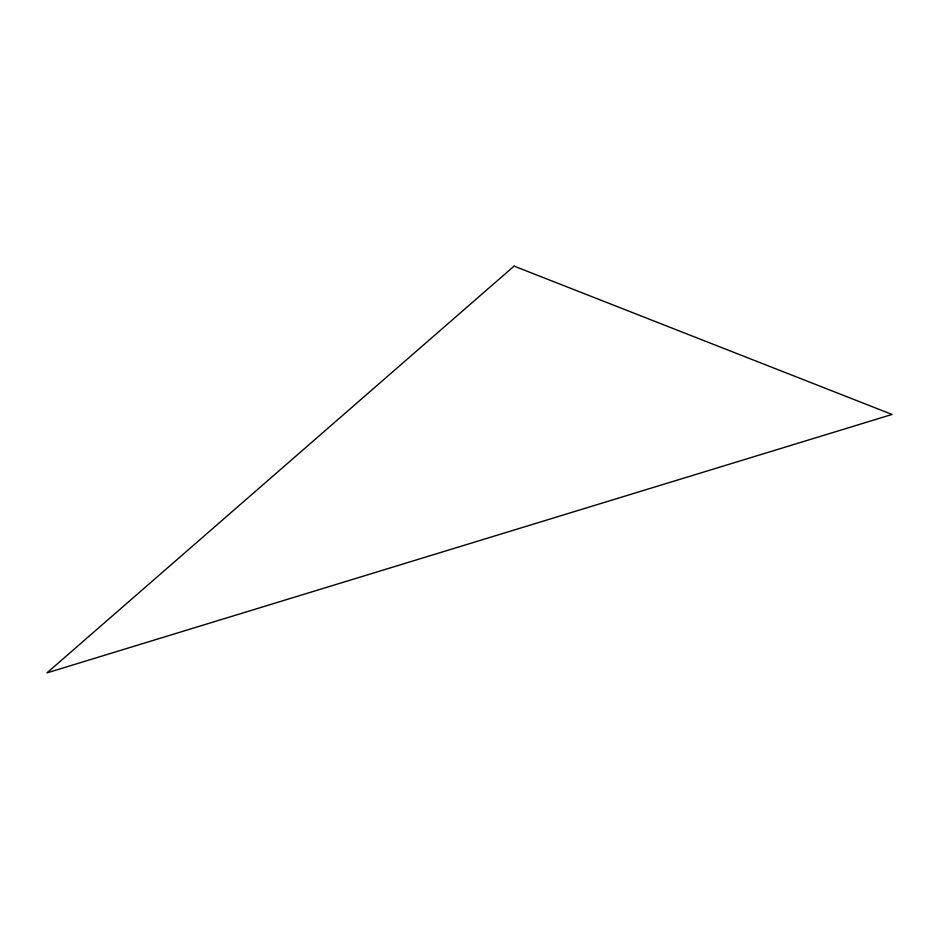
<?xml version="1.0" encoding="UTF-8"?>
<svg xmlns="http://www.w3.org/2000/svg" width="939" height="939" viewBox="0 0 939 939"><rect width="100%" height="100%" fill="white"/><g stroke="black" fill="none" stroke-linecap="round" stroke-linejoin="round"><path stroke-width="1.41" d="M514.091 266.113L46.95 672.887L892.05 414.451L514.091 266.113"/></g></svg>
